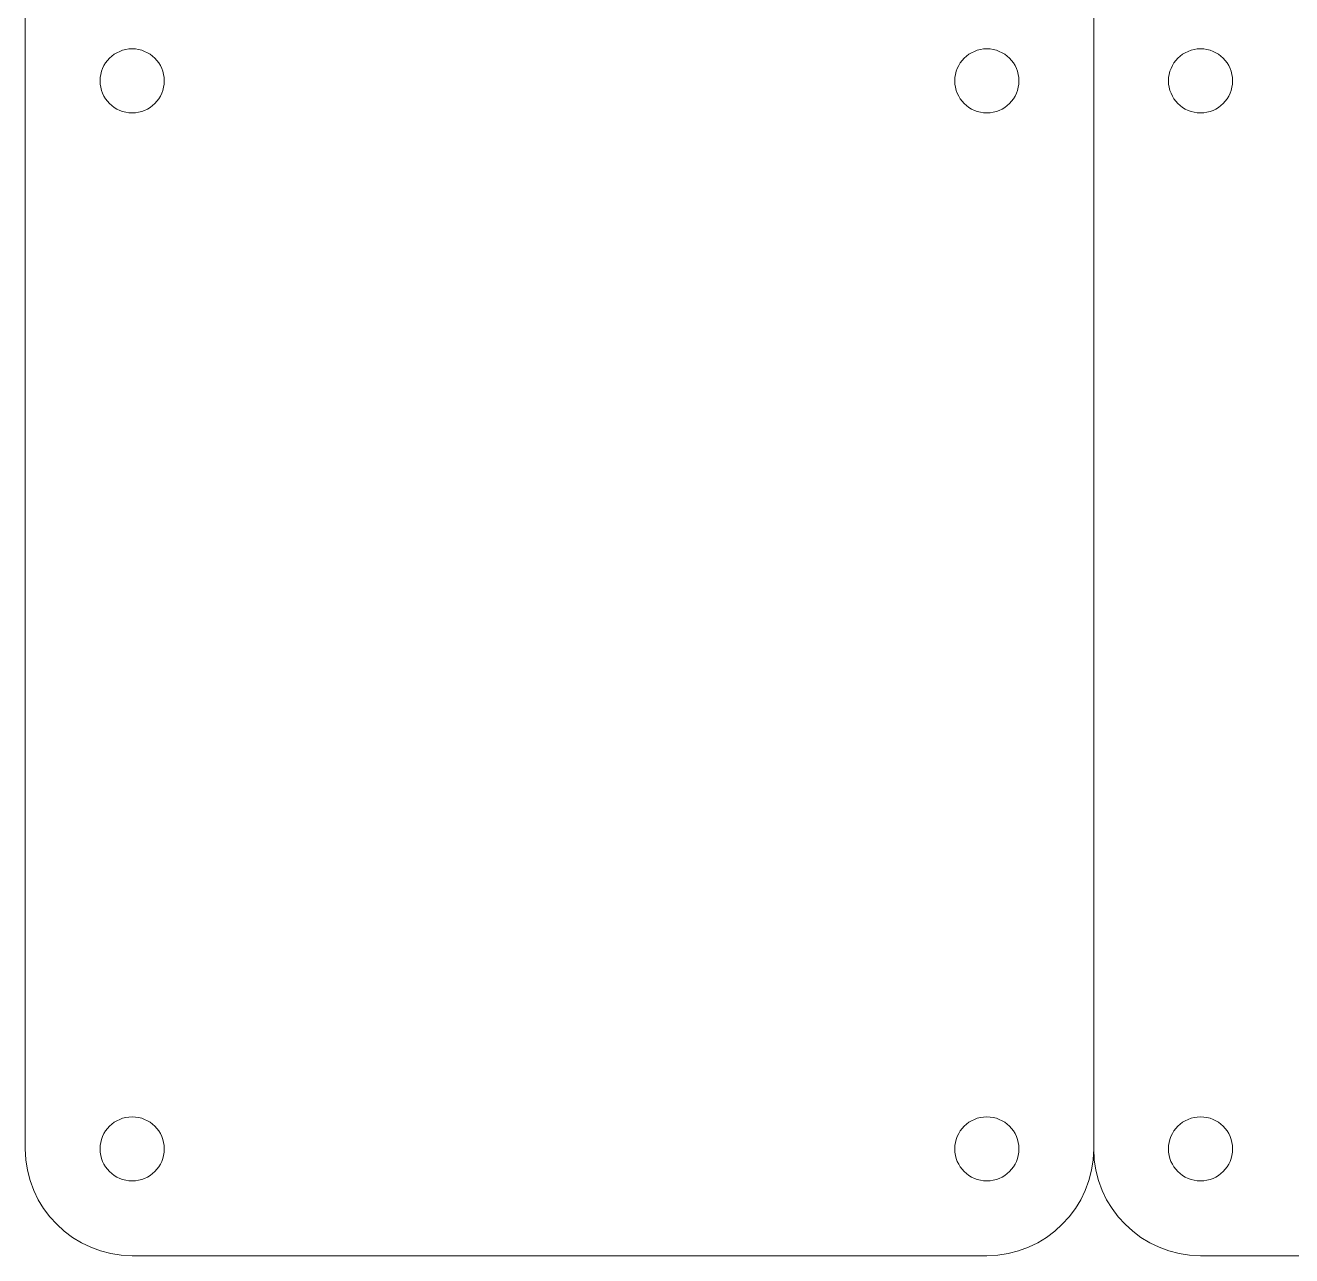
# Model space of a CAD drawing. Header units: millimetres. Extents: x -93 to 57, y 25 to 143.
# Drawn here: x -92.7 to -33.5, y 25.8 to 83.4 of the extents above; entities that cross this region are included whole.
import ezdxf

# ---------------------------------------------------------------- set-up
doc = ezdxf.new("R2010")
doc.units = ezdxf.units.MM
doc.header["$MEASUREMENT"] = 0
doc.layers.add('Layer 1', color=7, linetype='Continuous')

msp = doc.modelspace()

# ---------------------------------------------------------------- linework, layer by layer
at = {"layer": 'Layer 1', "color": 250, "lineweight": 20}
for points, knots in [([(-47.7176, 129.818), (-47.7176, 126.6165), (-47.718, 125.8159), (-47.718, 125.8159), (-47.718, 125.8159), (-44.9679, 125.8154), (-42.7178, 123.5657), (-42.7178, 120.8156), (-42.7178, 120.8156), (-42.7178, 120.8156), (-42.7178, 30.8176), (-42.7178, 30.8176), (-42.7178, 30.8176), (-42.7178, 28.0674), (-44.968, 25.8173), (-47.718, 25.8173), (-47.718, 25.8173), (-47.718, 25.8173), (-87.7176, 25.8173), (-87.7176, 25.8173), (-87.7176, 25.8173), (-90.4676, 25.8173), (-92.7178, 28.0673), (-92.7178, 30.8176), (-92.7178, 30.8176), (-92.7178, 30.8176), (-92.7178, 120.8156), (-92.7178, 120.8156), (-92.7178, 120.8156), (-92.7178, 123.5659), (-90.4677, 125.8159), (-87.7176, 125.8159), (-87.7176, 125.8159), (-87.638, 125.8159), (-87.7176, 124.5996), (-87.7176, 132.9852), (-87.7176, 132.9852), (-87.7176, 134.5422), (-86.6045, 135.8158), (-85.244, 135.8159), (-85.244, 135.8159), (-85.244, 135.8159), (-50.1911, 135.818), (-50.1911, 135.818), (-50.1911, 135.818), (-48.8306, 135.8181), (-47.7176, 134.5438), (-47.7176, 132.9873), (-47.7176, 132.9873), (-47.7176, 131.9309), (-47.7176, 130.8744), (-47.7176, 129.818)], [0, 0, 0, 0, 0.0714286, 0.0714286, 0.0714286, 0.0714286, 0.1428571, 0.1428571, 0.1428571, 0.1428571, 0.2142857, 0.2142857, 0.2142857, 0.2142857, 0.2857143, 0.2857143, 0.2857143, 0.2857143, 0.3571429, 0.3571429, 0.3571429, 0.3571429, 0.4285714, 0.4285714, 0.4285714, 0.4285714, 0.5, 0.5, 0.5, 0.5, 0.5714286, 0.5714286, 0.5714286, 0.5714286, 0.6428571, 0.6428571, 0.6428571, 0.6428571, 0.7142857, 0.7142857, 0.7142857, 0.7142857, 0.7857143, 0.7857143, 0.7857143, 0.7857143, 0.8571429, 0.8571429, 0.8571429, 0.8571429, 1, 1, 1, 1]), ([(2.2824, 129.818), (2.2824, 126.6165), (2.282, 125.8159), (2.282, 125.8159), (2.282, 125.8159), (5.0321, 125.8154), (7.2822, 123.5657), (7.2822, 120.8156), (7.2822, 120.8156), (7.2822, 120.8156), (7.2822, 30.8176), (7.2822, 30.8176), (7.2822, 30.8176), (7.2822, 28.0674), (5.032, 25.8173), (2.282, 25.8173), (2.282, 25.8173), (2.282, 25.8173), (-37.7176, 25.8173), (-37.7176, 25.8173), (-37.7176, 25.8173), (-40.4676, 25.8173), (-42.7178, 28.0673), (-42.7178, 30.8176), (-42.7178, 30.8176), (-42.7178, 30.8176), (-42.7178, 120.8156), (-42.7178, 120.8156), (-42.7178, 120.8156), (-42.7178, 123.5659), (-40.4677, 125.8159), (-37.7176, 125.8159), (-37.7176, 125.8159), (-37.638, 125.8159), (-37.7176, 124.5996), (-37.7176, 132.9852), (-37.7176, 132.9852), (-37.7176, 134.5422), (-36.6045, 135.8158), (-35.244, 135.8159), (-35.244, 135.8159), (-35.244, 135.8159), (-0.1911, 135.818), (-0.1911, 135.818), (-0.1911, 135.818), (1.1694, 135.8181), (2.2824, 134.5438), (2.2824, 132.9873), (2.2824, 132.9873), (2.2824, 131.9309), (2.2824, 130.8744), (2.2824, 129.818)], [0, 0, 0, 0, 0.0714286, 0.0714286, 0.0714286, 0.0714286, 0.1428571, 0.1428571, 0.1428571, 0.1428571, 0.2142857, 0.2142857, 0.2142857, 0.2142857, 0.2857143, 0.2857143, 0.2857143, 0.2857143, 0.3571429, 0.3571429, 0.3571429, 0.3571429, 0.4285714, 0.4285714, 0.4285714, 0.4285714, 0.5, 0.5, 0.5, 0.5, 0.5714286, 0.5714286, 0.5714286, 0.5714286, 0.6428571, 0.6428571, 0.6428571, 0.6428571, 0.7142857, 0.7142857, 0.7142857, 0.7142857, 0.7857143, 0.7857143, 0.7857143, 0.7857143, 0.8571429, 0.8571429, 0.8571429, 0.8571429, 1, 1, 1, 1]), ([(-87.7176, 82.3172), (-86.8892, 82.3172), (-86.2176, 81.6456), (-86.2176, 80.8172), (-86.2176, 80.8172), (-86.2176, 79.9888), (-86.8892, 79.3172), (-87.7176, 79.3172), (-87.7176, 79.3172), (-88.546, 79.3172), (-89.2176, 79.9888), (-89.2176, 80.8172), (-89.2176, 80.8172), (-89.2176, 81.6456), (-88.546, 82.3172), (-87.7176, 82.3172)], [0, 0, 0, 0, 0.2, 0.2, 0.2, 0.2, 0.4, 0.4, 0.4, 0.4, 0.6, 0.6, 0.6, 0.6, 1, 1, 1, 1]), ([(-47.7177, 82.3172), (-46.8893, 82.3172), (-46.2177, 81.6456), (-46.2177, 80.8172), (-46.2177, 80.8172), (-46.2177, 79.9888), (-46.8893, 79.3172), (-47.7177, 79.3172), (-47.7177, 79.3172), (-48.5461, 79.3172), (-49.2177, 79.9888), (-49.2177, 80.8172), (-49.2177, 80.8172), (-49.2177, 81.6456), (-48.5461, 82.3172), (-47.7177, 82.3172)], [0, 0, 0, 0, 0.2, 0.2, 0.2, 0.2, 0.4, 0.4, 0.4, 0.4, 0.6, 0.6, 0.6, 0.6, 1, 1, 1, 1]), ([(-37.7176, 82.3172), (-36.8892, 82.3172), (-36.2176, 81.6456), (-36.2176, 80.8172), (-36.2176, 80.8172), (-36.2176, 79.9888), (-36.8892, 79.3172), (-37.7176, 79.3172), (-37.7176, 79.3172), (-38.546, 79.3172), (-39.2176, 79.9888), (-39.2176, 80.8172), (-39.2176, 80.8172), (-39.2176, 81.6456), (-38.546, 82.3172), (-37.7176, 82.3172)], [0, 0, 0, 0, 0.2, 0.2, 0.2, 0.2, 0.4, 0.4, 0.4, 0.4, 0.6, 0.6, 0.6, 0.6, 1, 1, 1, 1]), ([(-87.7177, 29.3173), (-86.8893, 29.3173), (-86.2177, 29.9889), (-86.2177, 30.8173), (-86.2177, 30.8173), (-86.2177, 31.6457), (-86.8893, 32.3173), (-87.7177, 32.3173), (-87.7177, 32.3173), (-88.5461, 32.3173), (-89.2177, 31.6457), (-89.2177, 30.8173), (-89.2177, 30.8173), (-89.2177, 29.9889), (-88.5461, 29.3173), (-87.7177, 29.3173)], [0, 0, 0, 0, 0.2, 0.2, 0.2, 0.2, 0.4, 0.4, 0.4, 0.4, 0.6, 0.6, 0.6, 0.6, 1, 1, 1, 1]), ([(-47.7178, 29.3173), (-46.8894, 29.3173), (-46.2178, 29.9889), (-46.2178, 30.8173), (-46.2178, 30.8173), (-46.2178, 31.6457), (-46.8894, 32.3173), (-47.7178, 32.3173), (-47.7178, 32.3173), (-48.5462, 32.3173), (-49.2178, 31.6457), (-49.2178, 30.8173), (-49.2178, 30.8173), (-49.2178, 29.9889), (-48.5462, 29.3173), (-47.7178, 29.3173)], [0, 0, 0, 0, 0.2, 0.2, 0.2, 0.2, 0.4, 0.4, 0.4, 0.4, 0.6, 0.6, 0.6, 0.6, 1, 1, 1, 1]), ([(-37.7177, 29.3173), (-36.8893, 29.3173), (-36.2177, 29.9889), (-36.2177, 30.8173), (-36.2177, 30.8173), (-36.2177, 31.6457), (-36.8893, 32.3173), (-37.7177, 32.3173), (-37.7177, 32.3173), (-38.5461, 32.3173), (-39.2177, 31.6457), (-39.2177, 30.8173), (-39.2177, 30.8173), (-39.2177, 29.9889), (-38.5461, 29.3173), (-37.7177, 29.3173)], [0, 0, 0, 0, 0.2, 0.2, 0.2, 0.2, 0.4, 0.4, 0.4, 0.4, 0.6, 0.6, 0.6, 0.6, 1, 1, 1, 1])]:
    msp.add_open_spline(points, degree=3, knots=knots, dxfattribs=at)

doc.saveas('drawing.dxf')
